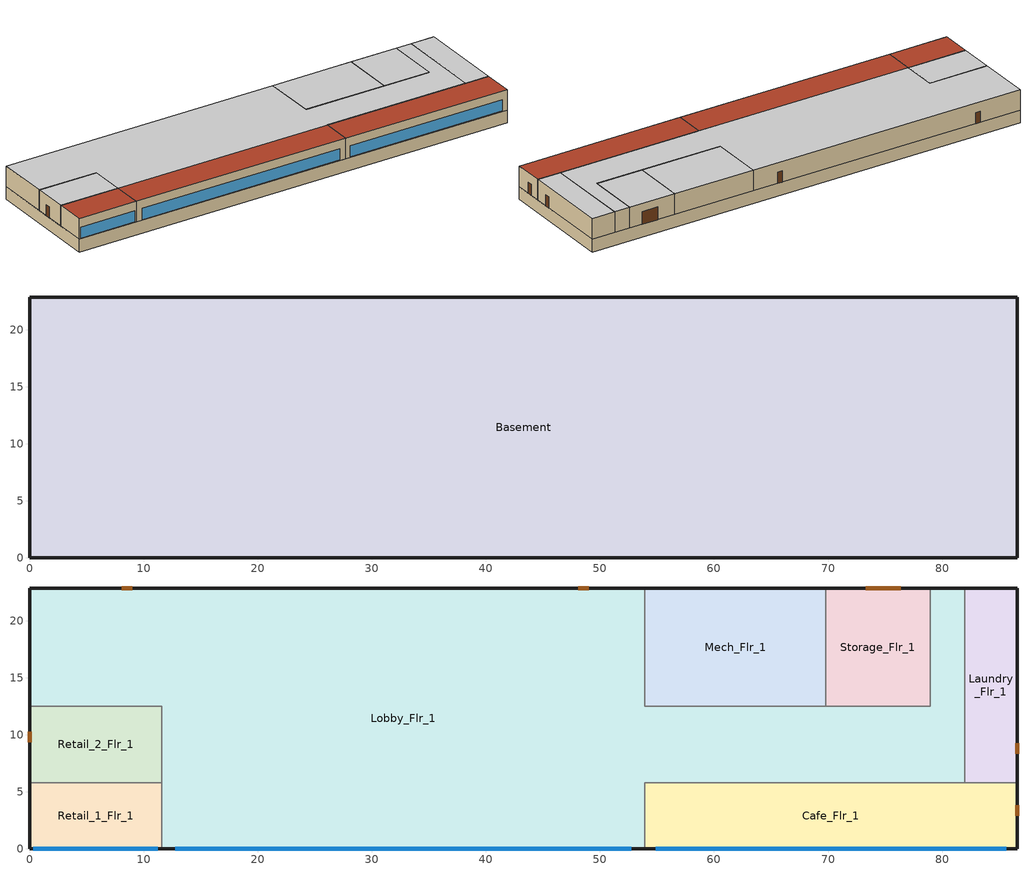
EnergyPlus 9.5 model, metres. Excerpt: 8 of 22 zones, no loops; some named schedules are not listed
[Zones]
Basement
 floor othersidecoefficients (basement_floor): 86.56,22.86 86.56,0 0,0 0,22.86 z-2.44
 wall othersidecoefficients (basement_wall): 86.56,22.86 0,22.86 0,0 86.56,0 86.56,22.86 z-2.44:0
Retail_1_Flr_1
 floor to Basement (nonres_floor): 11.58,5.79 11.58,0 0,0 0,5.79 z0
 wall outside (nonres_ext_wall): 0,5.79 0,0 11.58,0 z0:3.96
 wall to Retail_2_Flr_1 (int_wall): 11.58,5.79 0,5.79 z0:3.96
 wall to Lobby_Flr_1 (int_wall): 11.58,0 11.58,5.79 z0:3.96
 window (Window_U_0.62_SHGC_0.25): 0.33,0 11.25,0 z0.15:2.29
 roof outside (nonres_roof): 0,5.79 0,0 11.58,0 11.58,5.79 z3.96
Retail_2_Flr_1
 floor to Basement (nonres_floor): 11.58,12.5 11.58,5.79 0,5.79 0,12.5 z0
 wall outside (nonres_ext_wall): 0,12.5 0,5.79 z0:3.96
 wall to Lobby_Flr_1 (int_wall): 11.58,5.79 11.58,12.5 0,12.5 z0:3.96
 door (Swinging Door_con): 0,10.28 0,9.37 z0:2.13
 ceiling adiabatic (nonres_floor_ceiling): 0,12.5 0,5.79 11.58,5.79 11.58,12.5 z3.96
Mech_Flr_1
 floor to Basement (nonres_floor): 69.8,22.86 69.8,12.5 53.95,12.5 53.95,22.86 z0
 wall outside (nonres_ext_wall): 69.8,22.86 53.95,22.86 z0:3.96
 wall to Storage_Flr_1 (int_wall): 69.8,12.5 69.8,22.86 z0:3.96
 wall to Lobby_Flr_1 (int_wall): 53.95,22.86 53.95,12.5 69.8,12.5 z0:3.96
 ceiling adiabatic (nonres_floor_ceiling): 53.95,22.86 53.95,12.5 69.8,12.5 69.8,22.86 z3.96
Storage_Flr_1
 floor to Basement (nonres_floor): 78.94,22.86 78.94,12.5 69.8,12.5 69.8,22.86 z0
 wall outside (nonres_ext_wall): 78.94,22.86 69.8,22.86 z0:3.96
 wall to Lobby_Flr_1 (int_wall): 69.8,12.5 78.94,12.5 78.94,22.86 z0:3.96
 door (Overhead Door_con): 76.37,22.86 73.32,22.86 z0:2.44
 ceiling adiabatic (nonres_floor_ceiling): 69.8,22.86 69.8,12.5 78.94,12.5 78.94,22.86 z3.96
Laundry_Flr_1
 floor to Basement (nonres_floor): 86.56,22.86 86.56,5.79 81.99,5.79 81.99,22.86 z0
 wall outside (nonres_ext_wall): 86.56,5.79 86.56,22.86 81.99,22.86 z0:3.96
 wall to Cafe_Flr_1 (int_wall): 81.99,5.79 86.56,5.79 z0:3.96
 wall to Lobby_Flr_1 (int_wall): 81.99,22.86 81.99,5.79 z0:3.96
 door (Swinging Door_con): 86.56,8.36 86.56,9.28 z0:2.13
 ceiling adiabatic (nonres_floor_ceiling): 81.99,22.86 81.99,5.79 86.56,5.79 86.56,22.86 z3.96
Cafe_Flr_1
 floor to Basement (nonres_floor): 86.56,5.79 86.56,0 53.95,0 53.95,5.79 z0
 wall outside (nonres_ext_wall): 53.95,0 86.56,0 86.56,5.79 z0:3.96
 wall to Lobby_Flr_1 (int_wall): 81.99,5.79 53.95,5.79 53.95,0 z0:3.96
 window (Window_U_0.62_SHGC_0.25): 54.88,0 85.63,0 z0.15:2.29
 door (Swinging Door_con): 86.56,2.9 86.56,3.81 z0:2.13
 roof outside (nonres_roof): 53.95,5.79 53.95,0 86.56,0 86.56,5.79 z3.96
Lobby_Flr_1
 floor to Basement (nonres_floor): 0,12.5 0,22.86 53.95,22.86 53.95,0 11.58,0 11.58,12.5 z0; 53.95,12.5 78.94,12.5 78.94,22.86 81.99,22.86 81.99,5.79 53.95,5.79 z0
 wall outside (nonres_ext_wall): 53.95,22.86 0,22.86 0,12.5 / 81.99,22.86 78.94,22.86 / 11.58,0 53.95,0 z0:3.96
 window (Window_U_0.62_SHGC_0.25): 12.79,0 52.74,0 z0.15:2.29
 door (Swinging Door_con): 49,22.86 48.09,22.86 / 8.99,22.86 8.08,22.86 z0:2.13
 ceiling adiabatic (nonres_floor_ceiling): 0,12.5 11.58,12.5 11.58,5.79 81.99,5.79 81.99,22.86 78.94,22.86 78.94,12.5 53.95,12.5 53.95,22.86 0,22.86 z3.96
 roof outside (nonres_roof): 11.58,5.79 11.58,0 53.95,0 53.95,5.79 z3.96
[Building]
Large Hotel: North Axis {deg}=0; Terrain=City; Loads Convergence Tolerance Value {W}=0.04; Temperature Convergence Tolerance Value {deltaC}=0.2; Solar Distribution=FullInteriorAndExterior; Maximum Number of Warmup Days=25; Minimum Number of Warmup Days=6
[Site:Location]
San.Diego-Brown.Field.Muni.AP_CA_USA WMO=722904: Latitude {deg}=32.57; Longitude {deg}=-116.98; Time Zone {hr}=-8; Elevation {m}=159
[SizingPeriod:DesignDay] Day of Month=21; Dry-Bulb Temperature Range Modifier Type=DefaultMultipliers; Humidity Condition Type=Wetbulb; Barometric Pressure {Pa}=99429; Rain Indicator=No; Snow Indicator=No; Daylight Saving Time Indicator=No
Name | Month | Day Type | Maximum Dry-Bulb Temperature {C} | Daily Dry-Bulb Temperature Range {deltaC} | Wetbulb or DewPoint at Maximum Dry-Bulb {C} | Wind Speed {m/s} | Wind Direction {deg} | Solar Model Indicator | Sky Clearness | ASHRAE Clear Sky Optical Depth for Beam Irradiance (taub) | ASHRAE Clear Sky Optical Depth for Diffuse Irradiance (taud)
San.Diego-Brown.Field.Muni.AP_CA_USA Ann Htg 99.6% Condns DB | 12 | WinterDesignDay | 3.8 | 0 | 3.8 | 3 | 120 | ASHRAEClearSky | 0
San.Diego-Brown.Field.Muni.AP_CA_USA Ann Clg .4% Condns DB=>MWB | 8 | SummerDesignDay | 31.3 | 8.9 | 18.4 | 4.1 | 280 | ASHRAETau |  | 0.412 | 2.276
[Site:WaterMainsTemperature]
Calculation Method=Correlation; Annual Average Outdoor Air Temperature {C}=16; Maximum Difference In Monthly Average Outdoor Air Temperatures {deltaC}=7.1
[Material:NoMass] Thermal Absorptance=0.9; Solar Absorptance=0.7
Name | Roughness | Thermal Resistance {m2-K/W} | Visible Absorptance
Opaque Door panel_con | MediumRough | 0.251572 | 0.7
Overhead Door_con Panel | MediumRough | 0.352 | 0.7
CP02 CARPET PAD | VeryRough | 0.21648 | 0.8
Nonres_Roof_Insulation | MediumSmooth | 3.4722 | 0.7
Nonres_Exterior_Wall_Insulation | MediumSmooth | 1.11476 | 0.7
Nonres_Floor_Insulation | MediumSmooth | 2.88292 | 0.7
[Construction]
Swinging Door_con: Opaque Door panel_con
Overhead Door_con: Overhead Door_con Panel
InteriorFurnishings: Std Wood 6inch
int_wall: G01 13mm gypsum board, G01 13mm gypsum board
basement_wall: M10 200mm concrete block basement wall
nonres_roof: F13 Built-up roofing, Nonres_Roof_Insulation, F08 Metal surface
nonres_ext_wall: 200mm Normalweight concrete wall, Nonres_Exterior_Wall_Insulation, G01 13mm gypsum board
nonres_floor: Nonres_Floor_Insulation, 100mm Normalweight concrete floor, CP02 CARPET PAD
nonres_floor_ceiling: CP02 CARPET PAD, 100mm Normalweight concrete floor, Nonres_Floor_Insulation
basement_floor: M10 200mm concrete block basement wall, CP02 CARPET PAD
Window_U_0.62_SHGC_0.25: REF C CLEAR HI 6MM, AIR 6MM, CLEAR 6MM
[Material]
Name | Roughness | Thickness {m} | Conductivity {W/m-K} | Density {kg/m3} | Specific Heat {J/kg-K} | Thermal Absorptance | Solar Absorptance | Visible Absorptance
Std Wood 6inch | MediumSmooth | 0.15 | 0.12 | 540 | 1210 | 0.9 | 0.7 | 0.7
F08 Metal surface | Smooth | 0.0008 | 45.28 | 7824 | 500
F13 Built-up roofing | Rough | 0.0095 | 0.16 | 1120 | 1460 | 0.75 | 0.45
G01 13mm gypsum board | Smooth | 0.0127 | 0.16 | 800 | 1090 | 0.9 | 0.7 | 0.5
200mm Normalweight concrete wall | MediumRough | 0.2032 | 2.31 | 2322 | 832
100mm Normalweight concrete floor | MediumRough | 0.1016 | 2.31 | 2322 | 832
M10 200mm concrete block basement wall | MediumRough | 0.2032 | 1.326 | 1842 | 912
[WindowMaterial:Glazing] Optical Data Type=SpectralAverage; Thickness {m}=0.006; Infrared Transmittance at Normal Incidence=0; Front Side Infrared Hemispherical Emissivity=0.84; Conductivity {W/m-K}=0.9
Name | Solar Transmittance at Normal Incidence | Front Side Solar Reflectance at Normal Incidence | Back Side Solar Reflectance at Normal Incidence | Visible Transmittance at Normal Incidence | Front Side Visible Reflectance at Normal Incidence | Back Side Visible Reflectance at Normal Incidence | Back Side Infrared Hemispherical Emissivity
REF C CLEAR HI 6MM | 0.2 | 0.16 | 0.39 | 0.22 | 0.17 | 0.35 | 0.55
CLEAR 6MM | 0.775 | 0.071 | 0.071 | 0.881 | 0.08 | 0.08 | 0.84
[WindowMaterial:Gas]
AIR 6MM: Gas Type=Air; Thickness {m}=0.0063
[SurfaceProperty:OtherSideCoefficients] Combined Convective/Radiative Film Coefficient {W/m2-K}=0; Constant Temperature {C}=1; Constant Temperature Coefficient=1; External Dry-Bulb Temperature Coefficient=0; Ground Temperature Coefficient=0; Wind Speed Coefficient=0; Zone Air Temperature Coefficient=0; Sinusoidal Variation of Constant Temperature Coefficient=No; Period of Sinusoidal Variation {hr}=24
Name | Constant Temperature Schedule
surfPropOthSdCoefBasementAvgWall | scheduleOSCBasementWallSurfaceTemp
surfPropOthSdCoefBasementAvgFloor | scheduleOSCBasementFloorTemp
surfPropOthSdCoefBasementUpperWall | scheduleOSCBasementUpperWallTemp
surfPropOthSdCoefBasementLowerWall | scheduleOSCBasementLowerWallTemp
[Zone] Type=1; Multiplier=1; Ceiling Height {m}=-9999; Floor Area {m2}=autocalculate; Part of Total Floor Area=Yes
Name | Volume {m3}
Basement | 4826.41
Retail_1_Flr_1 | 265.7636
Retail_2_Flr_1 | 307.7552
Mech_Flr_1 | 650.7972
Storage_Flr_1 | 375.4741
Laundry_Flr_1 | 309.2236
Cafe_Flr_1 | 748.3463
Lobby_Flr_1 | 5183.56
[InternalMass] Construction=InteriorFurnishings
Name | Zone or ZoneList | Surface Area {m2}
Basement_InternalMass_1 | Basement | 3957.66
Retail_1_Flr_1_InternalMass_1 | Retail_1_Flr_1 | 134.1427
Retail_2_Flr_1_InternalMass_1 | Retail_2_Flr_1 | 155.3378
Mech_Flr_1_InternalMass_1 | Mech_Flr_1 | 328.4864
Storage_Flr_1_InternalMass_1 | Storage_Flr_1 | 189.5185
Laundry_Flr_1_InternalMass_1 | Laundry_Flr_1 | 156.0789
Cafe_Flr_1_InternalMass_1 | Cafe_Flr_1 | 377.7238
Lobby_Flr_1_InternalMass_1 | Lobby_Flr_1 | 2616.37
[People] Number of People Schedule=BLDG_OCC_SCH; Number of People Calculation Method=People; Fraction Radiant=0.3; Sensible Heat Fraction=AUTOCALCULATE; Activity Level Schedule=ACTIVITY_SCH; Enable ASHRAE 55 Comfort Warnings=No; Mean Radiant Temperature Calculation Type=ZoneAveraged; Work Efficiency Schedule=WORK_EFF_SCH; Clothing Insulation Calculation Method=ClothingInsulationSchedule; Clothing Insulation Schedule=CLOTHING_SCH; Air Velocity Schedule=AIR_VELO_SCH; Thermal Comfort Model 1 Type=FANGER
Name | Zone or ZoneList | Number of People
Basement People | Basement | 106.499
Retail_1_Flr_1 People | Retail_1_Flr_1 | 10.829
Retail_2_Flr_1 People | Retail_2_Flr_1 | 12.54
Laundry_Flr_1 People | Laundry_Flr_1 | 8.4
Cafe_Flr_1 People | Cafe_Flr_1 | 142.3
Lobby_Flr_1 People | Lobby_Flr_1 | 422.435
[Lights] Design Level Calculation Method=Watts/Area; Return Air Fraction=0; Fraction Radiant=0.7; Fraction Visible=0.2; Fraction Replaceable=1; Return Air Fraction Calculated from Plenum Temperature=No
Name | Zone or ZoneList | Schedule | Watts per Zone Floor Area {W/m2}
Basement_Lights | Basement | BLDG_LIGHT_OFFICE_BSMT_SCH | 9.68752
Retail_1_Flr_1_Lights | Retail_1_Flr_1 | BLDG_LIGHT_SCH | 15.0695
Retail_2_Flr_1_Lights | Retail_2_Flr_1 | BLDG_LIGHT_SCH | 15.0695
Mech_Flr_1_Lights | Mech_Flr_1 | BLDG_LIGHT_SCH | 10.2257
Storage_Flr_1_Lights | Storage_Flr_1 | BLDG_LIGHT_STORAGE_SCH | 6.78126
Laundry_Flr_1_Lights | Laundry_Flr_1 | BLDG_LIGHT_SCH | 6.45835
Cafe_Flr_1_Lights | Cafe_Flr_1 | BLDG_LIGHT_SCH | 9.57988
Lobby_Flr_1_Lights | Lobby_Flr_1 | BLDG_LIGHT_SCH | 11.4097
[Daylighting:Controls] Daylighting Method=SplitFlux; Lighting Control Type=Stepped; Minimum Input Power Fraction for Continuous or ContinuousOff Dimming Control=0.3; Minimum Light Output Fraction for Continuous or ContinuousOff Dimming Control=0.2; Number of Stepped Control Steps=3; Probability Lighting will be Reset When Needed in Manual Stepped Control=1; Maximum Allowable Discomfort Glare Index=22; Illuminance Setpoint at Reference Point 1 {lux}=375; Illuminance Setpoint at Reference Point 2 {lux}=375
Name | Zone | Glare Calculation Daylighting Reference Point | Glare Calculation Azimuth Angle of View Direction Clockwise from Zone y-Axis {deg} | Daylighting Reference Point 1 | Fraction of Zone Controlled by Reference Point 1 | Daylighting Reference Point 2 | Fraction of Zone Controlled by Reference Point 2
Lobby_Flr_1_DaylCtrl | Lobby_Flr_1 | Lobby_Flr_1_DaylRefPt1 | 0 | Lobby_Flr_1_DaylRefPt1 | 0.035 | Lobby_Flr_1_DaylRefPt2 | 0.035
Cafe_Flr_1_DaylCtrl | Cafe_Flr_1 | Cafe_Flr_1_DaylRefPt1 | 180 | Cafe_Flr_1_DaylRefPt1 | 0.195 | Cafe_Flr_1_DaylRefPt2 | 0.195
[ElectricEquipment] Design Level Calculation Method=EquipmentLevel; Fraction Latent=0; Fraction Radiant=0.5; Fraction Lost=0
Name | Zone or ZoneList | Schedule | Design Level {W}
Basement_MiscPlug_Equip | Basement | BASEMENT_EQUIP_SCH | 10646.1
Retail_1_Flr_1_MiscPlug_Equip | Retail_1_Flr_1 | BLDG_EQUIP_SCH | 721.6879
Retail_2_Flr_1_MiscPlug_Equip | Retail_2_Flr_1 | BLDG_EQUIP_SCH | 835.7173
Mech_Flr_1_MiscPlug_Equip | Mech_Flr_1 | BLDG_EQUIP_SCH | 883.6283
Storage_Flr_1_MiscPlug_Equip | Storage_Flr_1 | BLDG_EQUIP_SCH | 254.9024
Laundry_Flr_1_MiscPlug_Equip | Laundry_Flr_1 | BLDG_EQUIP_SCH | 4813.47
Cafe_Flr_1_MiscPlug_Equip | Cafe_Flr_1 | BLDG_EQUIP_SCH | 1016.08
Lobby_Flr_1_MiscPlug_Equip | Lobby_Flr_1 | BLDG_EQUIP_SCH | 10557.1
[Exterior:FuelEquipment] Fuel Use Type=Electricity
Name | Schedule | Design Level {W}
Elevators | BLDG_ELEVATORS | 122222
Elevators_Lights_Fan | ELEV_LIGHT_FAN_SCH_ADD_DF | 635.4
[GasEquipment]
Laundry_Flr_1_MiscGas_Equip: Zone or ZoneList=Laundry_Flr_1; Schedule=BLDG_EQUIP_SCH; Design Level Calculation Method=EquipmentLevel; Design Level {W}=41817.4; Fraction Latent=0; Fraction Radiant=0.5; Fraction Lost=0
[ZoneInfiltration:DesignFlowRate] Schedule=INFIL_QUARTER_ON_SCH; Design Flow Rate Calculation Method=Flow/ExteriorArea; Flow per Exterior Surface Area {m3/s-m2}=0.00056896; Constant Term Coefficient=1; Temperature Term Coefficient=0; Velocity Term Coefficient=0; Velocity Squared Term Coefficient=0
Name | Zone or ZoneList
Retail_1_Flr_1_Infiltration | Retail_1_Flr_1
Retail_2_Flr_1_Infiltration | Retail_2_Flr_1
Mech_Flr_1_Infiltration | Mech_Flr_1
Storage_Flr_1_Infiltration | Storage_Flr_1
Laundry_Flr_1_Infiltration | Laundry_Flr_1
Cafe_Flr_1_Infiltration | Cafe_Flr_1
Lobby_Flr_1_Infiltration | Lobby_Flr_1
[Exterior:Lights]
Exterior Facade Lighting: Schedule=Exterior_Lgt_ALWAYS_ON; Design Level {W}=15665.5; Control Option=AstronomicalClock
[AvailabilityManager:NightCycle] Applicability Schedule=ALWAYS_ON; Fan Schedule=HVACOperationSchd; Control Type=CycleOnAny; Thermostat Tolerance {deltaC}=1; Cycling Run Time Control Type=FixedRunTime; Cycling Run Time {s}=1800
VAV WITH REHEAT Availability Manager; FLR_3_DOAS Availability Manager
[EnergyManagementSystem:Sensor]
Facility_Int_LTG: Output:Variable or Output:Meter=InteriorLights:Electricity
[EnergyManagementSystem:GlobalVariable]
Wired_LTG
BoilerType; CapRated; EtRated; PLRx; Ecx; SkinLossRate
[EnergyManagementSystem:Program]
Transformer_Load_Prog: SET Wired_LTG = Facility_Int_LTG*0.0352
SetBoilerPar: SET CapRated =  514646.61; SET EtRated =  0.8; SET CapRated = (CapRated *3.412)/1000; SET SkinLossRate = 0.02; SET BoilerType = 2; IF BoilerType  == 1; IF CapRated >10000; SET PLRx = 0.2; ELSEIF CapRated >5000; SET PLRx = 0.25; ELSEIF CapRated >1000; SET PLRx = 0.33; ELSE; SET BoilerType = 2; SET PLRx = 0.2; ENDIF; ELSE; SET PLRx = 0.2; ENDIF; IF BoilerType == 1; SET CurveX = 0.975 + 0.305 * PLRx - 0.527 * (PLRx^2) + 0.249 * (PLRx^3); ELSE; SET CurveX = 0.907 + 0.320 * PLRx - 0.420 * (PLRx^2) + 0.193 * (PLRx^3); ENDIF; SET LoadX = CapRated * PLRx; SET Etx = CurveX * EtRated; SET InputEx = LoadX/Etx; SET SkinEx = CapRated * SkinLossRate; SET Ecx = (LoadX + SkinEx)/InputEx
SetBoilerCurve: IF BoilerPLR >= PLRx; IF BoilerType == 1; SET BoilerCurve = 0.975 + 0.305*BoilerPLR - 0.527*(BoilerPLR^2) + 0.249*(BoilerPLR^3); ELSE; SET BoilerCurve = 0.907 + 0.320*BoilerPLR - 0.420*(BoilerPLR^2) + 0.193*(BoilerPLR^3); ENDIF; ELSE; IF BoilerPLR == 0; SET BoilerCurve = NULL; ELSE; IF BoilerPLR <0.05; SET BoilerCurve = (0.05/(0.05 + SkinLossRate)) * (Ecx/EtRated); ELSE; SET BoilerCurve = (BoilerPLR/(BoilerPLR + SkinLossRate)) * (Ecx/EtRated); ENDIF; ENDIF; ENDIF
Vent_Program_S_Guestroom: Set Vent_Setback_Flag = 0; IF (ROOM_3_MULT19_FLR_3_Sliding_Door_Ventilation_Sensor > 0) && (Vent_Setback_Flag == 1); SET S_Guestroom_CLGSETP_Vent_CTRL = 32.22; SET S_Guestroom_HTGSETP_Vent_CTRL = 12.78; ELSE; SET S_Guestroom_CLGSETP_Vent_CTRL = null; SET S_Guestroom_HTGSETP_Vent_CTRL = null; ENDIF
Vent_Program_N_Guestroom: Set Vent_Setback_Flag = 0; IF (ROOM_4_MULT19_FLR_3_Sliding_Door_Ventilation_Sensor > 0) && (Vent_Setback_Flag == 1); SET N_Guestroom_CLGSETP_Vent_CTRL = 32.22; SET N_Guestroom_HTGSETP_Vent_CTRL = 12.78; ELSE; SET N_Guestroom_CLGSETP_Vent_CTRL = null; SET N_Guestroom_HTGSETP_Vent_CTRL = null; ENDIF
[EnergyManagementSystem:ProgramCallingManager]
Transformer_Load_Prog_Manager: AfterPredictorAfterHVACManagers; Transformer_Load_Prog
BoilerParManager: BeginNewEnvironment; SetBoilerPar
BoilerCurveManager: InsideHVACSystemIterationLoop; SetBoilerCurve
Vent_Thermostat_Reset: BeginTimestepBeforePredictor; Vent_Program_N_Guestroom; Vent_Program_S_Guestroom
[EnergyManagementSystem:OutputVariable]
Wired_LTG: EMS Variable=Wired_LTG; Type of Data in Variable=Summed; Update Frequency=ZoneTimeStep; Units=J
[ElectricLoadCenter:Transformer]
Transformer 1: Availability Schedule=Always_On; Transformer Usage=PowerInFromGrid; Rated Capacity {VA}=150000; Phase=3; Conductor Material=Aluminum; Full Load Temperature Rise {C}=150; Fraction of Eddy Current Losses=0.1; Performance Input Method=NominalEfficiency; Nameplate Efficiency=0.983; Per Unit Load for Nameplate Efficiency=0.35; Reference Temperature for Nameplate Efficiency {C}=75; Consider Transformer Loss for Utility Cost=Yes; Meter 1=Wired_LTG_Electricity; Meter 2=InteriorEquipment:Electricity
[EnergyManagementSystem:Actuator]
Name | Actuated Component Unique | Actuated Component Type | Actuated Component Control Type
BoilerCurve | HEATSYS1 BOILER EFFICIENCY CURVE | Curve | Curve Result
S_Guestroom_CLGSETP_Vent_CTRL | S Adva_OccGuestRoom_ClgSP_Sch | Schedule:Compact | Schedule Value
S_Guestroom_HTGSETP_Vent_CTRL | S Adva_OccGuestRoom_HtgSP_Sch | Schedule:Compact | Schedule Value
N_Guestroom_CLGSETP_Vent_CTRL | N Adva_OccGuestRoom_ClgSP_Sch | Schedule:Compact | Schedule Value
N_Guestroom_HTGSETP_Vent_CTRL | N Adva_OccGuestRoom_HtgSP_Sch | Schedule:Compact | Schedule Value
[Schedule:Compact]
scheduleOSCBasementWallSurfaceTemp: Through:   1/31, For:AllDays, Until:24:00, 21.58, Through:   2/28, For:AllDays, Until:24:00, 21.75, Through:   3/31, For:AllDays, Until:24:00, 21.76, Through:   4/30, For:AllDays, Until:24:00, 22.05, Through:   5/31, For:AllDays, Until:24:00, 22.39, Through:   6/30, For:AllDays, Until:24:00, 24.7, Through:   7/31, For:AllDays, Until:24:00, 25.29, Through:   8/31, For:AllDays, Until:24:00, 25.51, Through:   9/30, For:AllDays, Until:24:00, 25.16, Through:  10/31, For:AllDays, Until:24:00, 23.26, Through:  11/30, For:AllDays, Until:24:00, 22.1, Through:  12/31, For:AllDays, Until:24:00, 21.71
scheduleOSCBasementFloorTemp: Through:   1/31, For:AllDays, Until:24:00, 21.06, Through:   2/28, For:AllDays, Until:24:00, 21.04, Through:   3/31, For:AllDays, Until:24:00, 21.03, Through:   4/30, For:AllDays, Until:24:00, 21.02, Through:   5/31, For:AllDays, Until:24:00, 21.02, Through:   6/30, For:AllDays, Until:24:00, 23.24, Through:   7/31, For:AllDays, Until:24:00, 23.68, Through:   8/31, For:AllDays, Until:24:00, 23.76, Through:   9/30, For:AllDays, Until:24:00, 23.8, Through:  10/31, For:AllDays, Until:24:00, 21.52, Through:  11/30, For:AllDays, Until:24:00, 21.15, Through:  12/31, For:AllDays, Until:24:00, 21.09
scheduleOSCBasementUpperWallTemp: Through:   1/31, For:AllDays, Until:24:00, 21.63, Through:   2/28, For:AllDays, Until:24:00, 21.89, Through:   3/31, For:AllDays, Until:24:00, 21.94, Through:   4/30, For:AllDays, Until:24:00, 22.45, Through:   5/31, For:AllDays, Until:24:00, 22.93, Through:   6/30, For:AllDays, Until:24:00, 25.36, Through:   7/31, For:AllDays, Until:24:00, 26, Through:   8/31, For:AllDays, Until:24:00, 26.23, Through:   9/30, For:AllDays, Until:24:00, 25.63, Through:  10/31, For:AllDays, Until:24:00, 23.83, Through:  11/30, For:AllDays, Until:24:00, 22.18, Through:  12/31, For:AllDays, Until:24:00, 21.69
scheduleOSCBasementLowerWallTemp: Through:   1/31, For:AllDays, Until:24:00, 21.54, Through:   2/28, For:AllDays, Until:24:00, 21.61, Through:   3/31, For:AllDays, Until:24:00, 21.59, Through:   4/30, For:AllDays, Until:24:00, 21.67, Through:   5/31, For:AllDays, Until:24:00, 21.86, Through:   6/30, For:AllDays, Until:24:00, 24.07, Through:   7/31, For:AllDays, Until:24:00, 24.59, Through:   8/31, For:AllDays, Until:24:00, 24.82, Through:   9/30, For:AllDays, Until:24:00, 24.72, Through:  10/31, For:AllDays, Until:24:00, 22.7, Through:  11/30, For:AllDays, Until:24:00, 22.02, Through:  12/31, For:AllDays, Until:24:00, 21.73
BLDG_OCC_SCH: Through: 12/31, For: Weekdays, Until: 06:00, 0.9, Until: 07:00, 0.7, Until: 09:00, 0.4, Until: 15:00, 0.2, Until: 16:00, 0.3, Until: 19:00, 0.5, Until: 21:00, 0.7, Until: 22:00, 0.8, Until: 24:00, 0.9, For: SummerDesignDay, Until: 24:00, 1, For: Saturday, Until: 06:00, 0.9, Until: 07:00, 0.7, Until: 09:00, 0.5, Until: 17:00, 0.3, Until: 18:00, 0.5, Until: 21:00, 0.6, Until: 24:00, 0.7, For: WinterDesignDay, Until: 24:00, 0, For: Sunday Holidays AllOtherDays, Until: 08:00, 0.7, Until: 11:00, 0.5, Until: 13:00, 0.3, Until: 16:00, 0.2, Until: 17:00, 0.3, Until: 19:00, 0.4, Until: 21:00, 0.6, Until: 24:00, 0.8
ACTIVITY_SCH: Through: 12/31, For: AllDays, Until: 24:00, 120
WORK_EFF_SCH: Through: 12/31, For: AllDays, Until: 24:00, 0
AIR_VELO_SCH: Through: 12/31, For: AllDays, Until: 24:00, 0.2
CLOTHING_SCH: Through: 04/30, For: AllDays, Until: 24:00, 1, Through: 09/30, For: AllDays, Until: 24:00, 0.5, Through: 12/31, For: AllDays, Until: 24:00, 1
